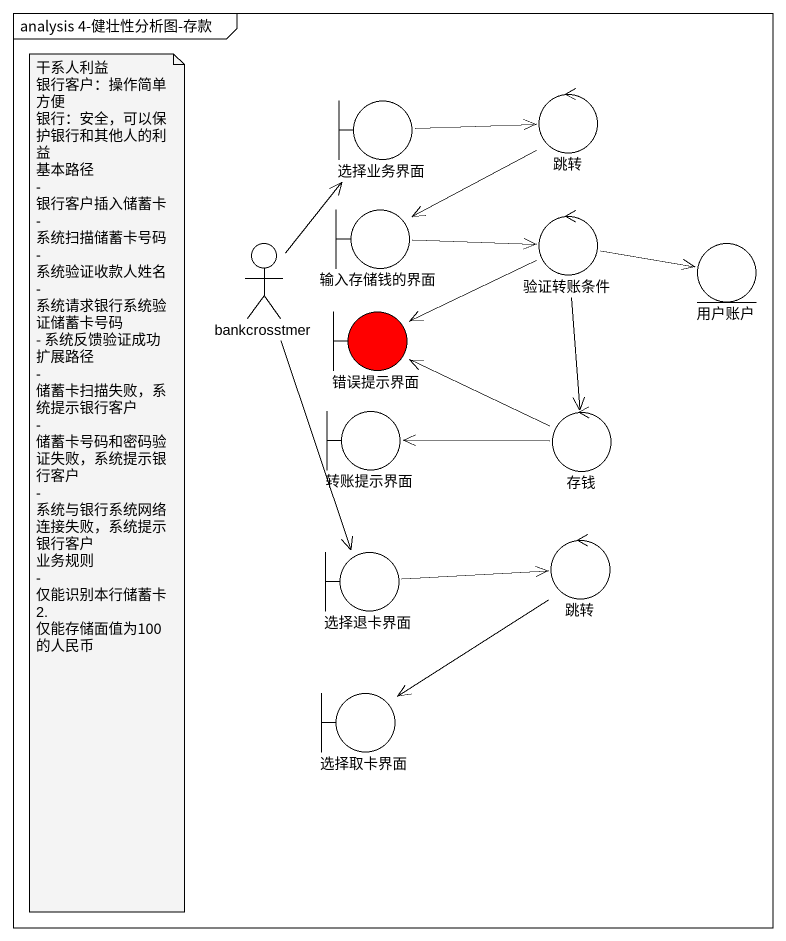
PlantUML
@startuml
mainframe analysis 4-健壮性分析图-存款
boundary 选择业务界面
control 跳转
boundary 输入存储钱的界面
control 验证转账条件
actor bankcrosstmer
entity 用户账户
boundary 错误提示界面 #FF0000
boundary 转账提示界面
control 存钱
boundary 选择退卡界面
control "跳转" as 跳转_2
boundary 选择取卡界面
选择业务界面 -right-> 跳转
跳转 --> 输入存储钱的界面
输入存储钱的界面 -right-> 验证转账条件
验证转账条件 -right-> 用户账户
验证转账条件 -left-> 错误提示界面
验证转账条件 --> 存钱
bankcrosstmer -up-> 选择业务界面
bankcrosstmer --> 选择退卡界面
存钱 -left-> 错误提示界面
存钱 -left-> 转账提示界面
选择退卡界面 -right-> 跳转_2
跳转_2 --> 选择取卡界面
note as N1
  干系人利益
  银行客户：操作简单方便
  银行：安全，可以保护银行和其他人的利益
  基本路径
  - 银行客户插入储蓄卡
  - 系统扫描储蓄卡号码
  - 系统验证收款人姓名
  - 系统请求银行系统验证储蓄卡号码
  - 系统反馈验证成功
  扩展路径
  - 储蓄卡扫描失败，系统提示银行客户
  - 储蓄卡号码和密码验证失败，系统提示银行客户
  - 系统与银行系统网络连接失败，系统提示银行客户
  业务规则
  - 仅能识别本行储蓄卡
  2. 仅能存储面值为100的人民币
end note
@enduml
